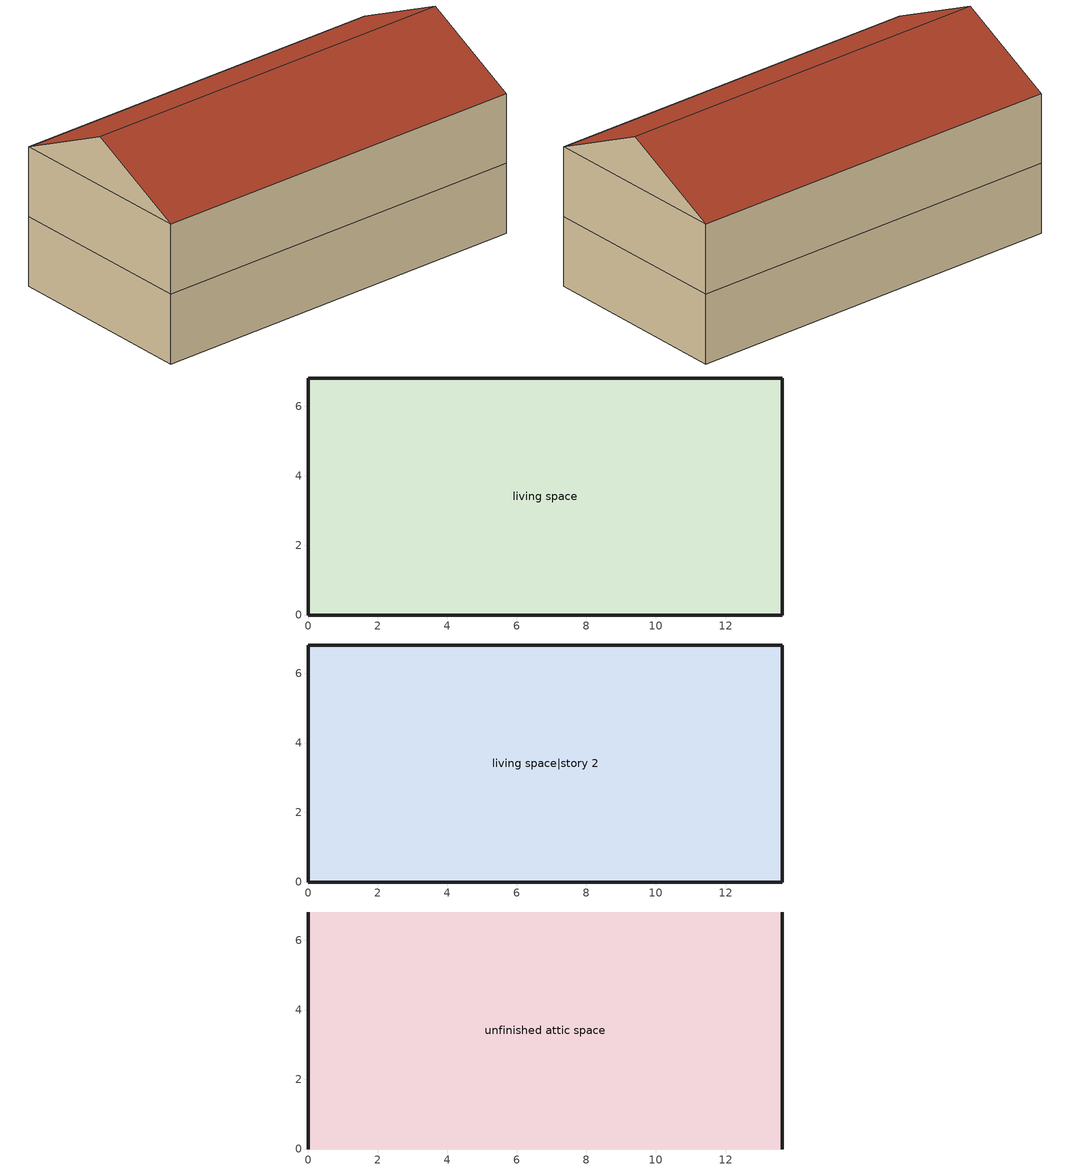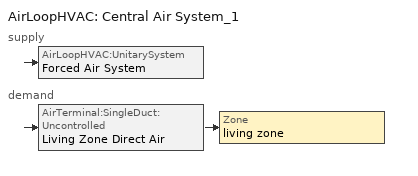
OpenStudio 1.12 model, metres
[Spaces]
living space
 floor ground: 0,0 0,6.82 13.63,6.82 13.63,0 z0
 wall outside: 0,6.82 0,0 13.63,0 13.63,6.82 0,6.82 z0:2.44
living space|story 2
 floor to living space: 0,0 0,6.82 13.63,6.82 13.63,0 z2.44
 wall outside: 0,6.82 0,0 13.63,0 13.63,6.82 0,6.82 z2.44:4.88
unfinished attic space
 floor to living space|story 2: 0,6.82 13.63,6.82 13.63,0 0,0 z4.88
 wall outside: 0,3.41,6.58 0,6.82,4.88 0,0,4.88; 13.63,3.41,6.58 13.63,0,4.88 13.63,6.82,4.88
 roof outside: 13.63,3.41,6.58 0,3.41,6.58 0,0,4.88 13.63,0,4.88; 0,3.41,6.58 13.63,3.41,6.58 13.63,6.82,4.88 0,6.82,4.88
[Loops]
AirLoopHVAC 'Central Air System_1'
 supply: AirLoopHVAC:UnitarySystem 'Forced Air System'
 demand: AirTerminal:SingleDuct:Uncontrolled 'Living Zone Direct Air' > Zone 'living zone'
[Building]
Building: Standards Number of Living Units=1
[Site]
Denver Intl Ap_CO_USA: Latitude {deg}=39.83; Longitude {deg}=-104.65; Time Zone {hr}=-7; Elevation {m}=1650
[ClimateZones]
Climate Zone Institution Name 2=Building America; Climate Zone Document Year 2=0; Climate Zone Value 2=Cold
[SizingPeriod:DesignDay] Barometric Pressure {Pa}=83011; Sky Clearness=0; Rain Indicator=0; Snow Indicator=0; Day of Month=21; Daylight Saving Time Indicator=0; Humidity Indicating Type=Wetbulb; Dry-Bulb Temperature Range Modifier Type=DefaultMultipliers
Name | Maximum Dry-Bulb Temperature {C} | Daily Dry-Bulb Temperature Range {deltaC} | Humidity Indicating Conditions at Maximum Dry-Bulb | Wind Speed {m/s} | Wind Direction {deg} | Month | Day Type | Solar Model Indicator | ASHRAE Taub | ASHRAE Taud
Denver Intl Ap Ann Clg 1% Condns DB=>MWB | 33.2 | 15.2 | 15.6 | 4.2 | 80 | 7 | SummerDesignDay | ASHRAETau | 0.424 | 2.012
Denver Intl Ap Ann Clg 1% Condns WB=>MDB | 27 | 15.2 | 17.6 | 4.2 | 80 | 7 | SummerDesignDay | ASHRAETau | 0.424 | 2.012
Denver Intl Ap Ann Htg 99% Condns DB | -14 | 0 | -14 | 3.3 | 160 | 12 | WinterDesignDay | ASHRAEClearSky
[Site:WaterMainsTemperature]
Calculation Method=Correlation; Annual Average Outdoor Air Temperature {C}=10.8753; Maximum Difference In Monthly Average Outdoor Air Temperatures {deltaC}=23.1524
[Site:GroundTemperature:BuildingSurface]
6.71221, 4.9416, 4.79814, 5.63626, 9.00496, 12.3608, 15.2732, 17.1228, 17.2883, 15.7979, 12.9685, 9.71588
[Site:GroundTemperature:Deep]
10.8753, 10.8753, 10.8753, 10.8753, 10.8753, 10.8753, 10.8753, 10.8753, 10.8753, 10.8753, 10.8753, 10.8753
[ThermalZone] Use Ideal Air Loads=No
Name | Thermostat
living zone | Living Zone Temperature SP
unfinished attic zone
[Sizing:Zone] Zone Cooling Design Supply Air Temperature Input Method=SupplyAirTemperature; Zone Cooling Design Supply Air Temperature {C}=14; Zone Cooling Design Supply Air Temperature Difference {deltaC}=11.11; Zone Heating Design Supply Air Temperature Input Method=SupplyAirTemperature; Zone Heating Design Supply Air Temperature {C}=40; Zone Heating Design Supply Air Temperature Difference {deltaC}=11.11; Zone Cooling Design Supply Air Humidity Ratio {kg-H2O/kg-air}=0.0085; Zone Heating Design Supply Air Humidity Ratio {kg-H2O/kg-air}=0.008; Cooling Design Air Flow Method=DesignDay; Heating Design Air Flow Method=DesignDay; Account for Dedicated Outdoor Air System=No; Dedicated Outdoor Air System Control Strategy=NeutralSupplyAir; Dedicated Outdoor Air Low Setpoint Temperature for Design {C}=autosize; Dedicated Outdoor Air High Setpoint Temperature for Design {C}=autosize
living zone; unfinished attic zone
[Zone equipment]
living zone: Living Zone Direct Air
[Space]
Name | Thermal Zone
living space; living space|story 2 | living zone
unfinished attic space | unfinished attic zone
[ElectricEquipment:Definition]
residential clothes dryer electric: Design Level Calculation Method=EquipmentLevel; Design Level {W}=262.195; Fraction Latent=0.05; Fraction Radiant=0.09; Fraction Lost=0.8
[ElectricEquipment]
Name | Electric Equipment Definition | Schedule | Space or SpaceType
unit=1|bed=3.0|bath=2.0|space=living space|space=living space|story 2 | unit=1|bed=3.0|bath=2.0|space={e80a5e34-75b3-4a91-9703-ad0b6b2092e6}|space={d26bcf24-9cb4-47e8-8e57-17fddfd1b77a} | empty_schedule
residential clothes dryer electric | residential clothes dryer electric | residential clothes dryer electric schedule | living space
[Coil:Heating:Gas]
Furnace Heating Coil: Availability Schedule=residential heating season; Gas Burner Efficiency=0.78; Nominal Capacity {W}=AutoSize; Parasitic Electric Load {W}=0; Parasitic Gas Load {W}=0
[Fan:OnOff]
Supply Fan_1: Availability Schedule=SupplyFanAvailability; Fan Efficiency=0.117562; Pressure Rise {Pa}=124.55; Maximum Flow Rate {m3/s}=autosize; Motor Efficiency=1; Motor In Airstream Fraction=1; Fan Power Ratio Function of Speed Ratio Curve=Fan On Off Power Curve; Fan Efficiency Ratio Function of Speed Ratio Curve=Fan On Off Efficiency Curve
[AirLoopHVAC:UnitarySystem]
Forced Air System: Control Type=Load; Controlling Zone or Thermostat Location=living zone; Dehumidification Control Type=None; Availability Schedule=Always On Discrete; Supply Fan=Supply Fan_1; Fan Placement=BlowThrough; Supply Air Fan Operating Mode Schedule=SupplyFanOperation; Heating Coil=Furnace Heating Coil; DX Heating Coil Sizing Ratio=1; Use DOAS DX Cooling Coil=No; DOAS DX Cooling Coil Leaving Minimum Air Temperature {C}=2; Latent Load Control=SensibleOnlyLoadControl; Supply Air Flow Rate During Cooling Operation {m3/s}=1e-007; Supply Air Flow Rate During Heating Operation {m3/s}=autosize; Supply Air Flow Rate When No Cooling or Heating is Required {m3/s}=0; Maximum Supply Air Temperature {C}=48.8889; Maximum Outdoor Dry-Bulb Temperature for Supplemental Heater Operation {C}=21; Maximum Cycling Rate {cycles/hr}=2.5; Heat Pump Time Constant {s}=60; Fraction of On-Cycle Power Use=0.01; Heat Pump Fan Delay Time {s}=60; Ancilliary On-Cycle Electric Power {W}=0; Ancilliary Off-Cycle Electric Power {W}=0
[AirLoopHVAC]
Central Air System_1: Availability Schedule=Always On Discrete; Design Supply Air Flow Rate {m3/s}=AutoSize
[Sizing:System]
Central Air System_1: Type of Load to Size On=Sensible; Design Outdoor Air Flow Rate {m3/s}=Autosize; Minimum System Air Flow Ratio=0.3; Preheat Design Temperature {C}=7; Preheat Design Humidity Ratio {kg-H2O/kg-Air}=0.008; Precool Design Temperature {C}=12.8; Precool Design Humidity Ratio {kg-H2O/kg-Air}=0.008; Central Cooling Design Supply Air Temperature {C}=12.8; Central Heating Design Supply Air Temperature {C}=16.7; Sizing Option=NonCoincident; 100% Outdoor Air in Cooling=Yes; 100% Outdoor Air in Heating=Yes; Central Cooling Design Supply Air Humidity Ratio {kg-H2O/kg-Air}=0.0085; Central Heating Design Supply Air Humidity Ratio {kg-H2O/kg-Air}=0.008; Cooling Design Air Flow Method=DesignDay; Cooling Design Air Flow Rate {m3/s}=0; Heating Design Air Flow Method=DesignDay; Heating Design Air Flow Rate {m3/s}=0; System Outdoor Air Method=ZoneSum; Zone Maximum Outdoor Air Fraction=1; Cooling Supply Air Flow Rate Per Floor Area {m3/s-m2}=0.00996765; Cooling Fraction of Autosized Cooling Supply Air Flow Rate=1; Cooling Supply Air Flow Rate Per Unit Cooling Capacity {m3/s-W}=3.94755e-05; Heating Supply Air Flow Rate Per Floor Area {m3/s-m2}=0.00996765; Heating Fraction of Autosized Heating Supply Air Flow Rate=1; Heating Fraction of Autosized Cooling Supply Air Flow Rate=1; Heating Supply Air Flow Rate Per Unit Heating Capacity {m3/s-W}=3.15882e-05; Cooling Design Capacity Method=CoolingDesignCapacity; Cooling Design Capacity {W}=autosize; Cooling Design Capacity Per Floor Area {W/m2}=234.7; Fraction of Autosized Cooling Design Capacity=1; Heating Design Capacity Method=HeatingDesignCapacity; Heating Design Capacity {W}=autosize; Heating Design Capacity Per Floor Area {W/m2}=157; Fraction of Autosized Heating Design Capacity=1; Central Cooling Capacity Control Method=OnOff
[AirTerminal:SingleDuct:Uncontrolled]
Living Zone Direct Air: Availability Schedule=Always On Discrete; Maximum Air Flow Rate {m3/s}=AutoSize
[ThermostatSetpoint:DualSetpoint]
Living Zone Temperature SP: Heating Setpoint Temperature Schedule=residential heating setpoint; Cooling Setpoint Temperature Schedule=residential cooling setpoint
[Schedule:Ruleset]
Name | Default Day Schedule | Summer Design Day Schedule | Winter Design Day Schedule
empty_schedule | Schedule Day 1
residential heating season | Schedule Day 2 | residential heating season summer 1 | residential heating season winter 1
residential heating setpoint | Schedule Day 3 | residential heating setpoint summer 1 | residential heating setpoint winter 1
residential cooling setpoint | Schedule Day 4 | residential cooling setpoint summer 1 | residential cooling setpoint winter 1
residential clothes dryer electric schedule | Schedule Day 5 | residential clothes dryer electric schedule summer 1 | residential clothes dryer electric schedule winter 1
[Schedule:Day]
Schedule Day 1; Schedule Day 2; Schedule Day 3; Schedule Day 4; Schedule Day 5: 24, 0, 0
residential heating season weekday1; residential heating season weekend1; residential heating season weekday2; residential heating season weekend2; residential heating season weekday3; residential heating season weekend3; residential heating season weekday4; residential heating season weekend4; residential heating season weekday5; residential heating season weekend5; residential heating season weekday6; residential heating season weekend6; residential heating season weekday10; residential heating season weekend10; residential heating season weekday11; residential heating season weekend11; residential heating season weekday12; residential heating season weekend12; residential heating season summer 1; residential heating season winter 1: 1, 0, 1, 2, 0, 1, 3, 0, 1, 4, 0, 1, 5, 0, 1, 6, 0, 1, 7, 0, 1, 8, 0, 1, 9, 0, 1, 10, 0, 1, 11, 0, 1, 12, 0, 1, 13, 0, 1, 14, 0, 1, 15, 0, 1, 16, 0, 1, 17, 0, 1, 18, 0, 1, 19, 0, 1, 20, 0, 1, 21, 0, 1, 22, 0, 1, 23, 0, 1, 24, 0, 1
residential heating season weekday7; residential heating season weekend7; residential heating season weekday8; residential heating season weekend8; residential heating season weekday9; residential heating season weekend9: 1, 0, 0, 2, 0, 0, 3, 0, 0, 4, 0, 0, 5, 0, 0, 6, 0, 0, 7, 0, 0, 8, 0, 0, 9, 0, 0, 10, 0, 0, 11, 0, 0, 12, 0, 0, 13, 0, 0, 14, 0, 0, 15, 0, 0, 16, 0, 0, 17, 0, 0, 18, 0, 0, 19, 0, 0, 20, 0, 0, 21, 0, 0, 22, 0, 0, 23, 0, 0, 24, 0, 0
residential heating setpoint weekday1; residential heating setpoint weekend1; residential heating setpoint weekday2; residential heating setpoint weekend2; residential heating setpoint weekday3; residential heating setpoint weekend3; residential heating setpoint weekday4; residential heating setpoint weekend4; residential heating setpoint weekday5; residential heating setpoint weekend5; residential heating setpoint weekday6; residential heating setpoint weekend6; residential heating setpoint weekday10; residential heating setpoint weekend10; residential heating setpoint weekday11; residential heating setpoint weekend11; residential heating setpoint weekday12; residential heating setpoint weekend12; residential heating setpoint summer 1; residential heating setpoint winter 1: 1, 0, 21.6667, 2, 0, 21.6667, 3, 0, 21.6667, 4, 0, 21.6667, 5, 0, 21.6667, 6, 0, 21.6667, 7, 0, 21.6667, 8, 0, 21.6667, 9, 0, 21.6667, 10, 0, 21.6667, 11, 0, 21.6667, 12, 0, 21.6667, 13, 0, 21.6667, 14, 0, 21.6667, 15, 0, 21.6667, 16, 0, 21.6667, 17, 0, 21.6667, 18, 0, 21.6667, 19, 0, 21.6667, 20, 0, 21.6667, 21, 0, 21.6667, 22, 0, 21.6667, 23, 0, 21.6667, 24, 0, 21.6667
residential heating setpoint weekday7; residential heating setpoint weekend7; residential heating setpoint weekday8; residential heating setpoint weekend8; residential heating setpoint weekday9; residential heating setpoint weekend9: 1, 0, -216667, 2, 0, -216667, 3, 0, -216667, 4, 0, -216667, 5, 0, -216667, 6, 0, -216667, 7, 0, -216667, 8, 0, -216667, 9, 0, -216667, 10, 0, -216667, 11, 0, -216667, 12, 0, -216667, 13, 0, -216667, 14, 0, -216667, 15, 0, -216667, 16, 0, -216667, 17, 0, -216667, 18, 0, -216667, 19, 0, -216667, 20, 0, -216667, 21, 0, -216667, 22, 0, -216667, 23, 0, -216667, 24, 0, -216667
residential cooling setpoint weekday1; residential cooling setpoint weekend1; residential cooling setpoint weekday2; residential cooling setpoint weekend2; residential cooling setpoint weekday3; residential cooling setpoint weekend3; residential cooling setpoint weekday4; residential cooling setpoint weekend4; residential cooling setpoint weekday5; residential cooling setpoint weekend5; residential cooling setpoint weekday6; residential cooling setpoint weekend6; residential cooling setpoint weekday7; residential cooling setpoint weekend7; residential cooling setpoint weekday8; residential cooling setpoint weekend8; residential cooling setpoint weekday9; residential cooling setpoint weekend9; residential cooling setpoint weekday10; residential cooling setpoint weekend10; residential cooling setpoint weekday11; residential cooling setpoint weekend11; residential cooling setpoint weekday12; residential cooling setpoint weekend12; residential cooling setpoint summer 1; residential cooling setpoint winter 1: 1, 0, 10000, 2, 0, 10000, 3, 0, 10000, 4, 0, 10000, 5, 0, 10000, 6, 0, 10000, 7, 0, 10000, 8, 0, 10000, 9, 0, 10000, 10, 0, 10000, 11, 0, 10000, 12, 0, 10000, 13, 0, 10000, 14, 0, 10000, 15, 0, 10000, 16, 0, 10000, 17, 0, 10000, 18, 0, 10000, 19, 0, 10000, 20, 0, 10000, 21, 0, 10000, 22, 0, 10000, 23, 0, 10000, 24, 0, 10000
residential clothes dryer electric schedule weekday1; residential clothes dryer electric schedule weekday2; residential clothes dryer electric schedule weekday3; residential clothes dryer electric schedule weekday4; residential clothes dryer electric schedule weekday5; residential clothes dryer electric schedule weekday6; residential clothes dryer electric schedule weekday7; residential clothes dryer electric schedule weekday8; residential clothes dryer electric schedule weekday9; residential clothes dryer electric schedule weekday10; residential clothes dryer electric schedule weekday11; residential clothes dryer electric schedule weekday12; residential clothes dryer electric schedule summer 1; residential clothes dryer electric schedule winter 1: 1, 0, 0.100913, 2, 0, 0.0605475, 3, 0, 0.040365, 4, 0, 0.0201825, 5, 0, 0.040365, 6, 0, 0.0605475, 7, 0, 0.16146, 8, 0, 0.32292, 9, 0, 0.48438, 10, 0, 0.686205, 11, 0, 0.787118, 12, 0, 0.817391, 13, 0, 0.746753, 14, 0, 0.676114, 15, 0, 0.575201, 16, 0, 0.615566, 17, 0, 0.555019, 18, 0, 0.544928, 19, 0, 0.514654, 20, 0, 0.514654, 21, 0, 0.524745, 22, 0, 0.544928, 23, 0, 0.444015, 24, 0, 0.24219
residential clothes dryer electric schedule weekend1; residential clothes dryer electric schedule weekend2; residential clothes dryer electric schedule weekend3; residential clothes dryer electric schedule weekend4; residential clothes dryer electric schedule weekend5; residential clothes dryer electric schedule weekend6; residential clothes dryer electric schedule weekend7; residential clothes dryer electric schedule weekend8; residential clothes dryer electric schedule weekend9; residential clothes dryer electric schedule weekend10; residential clothes dryer electric schedule weekend11; residential clothes dryer electric schedule weekend12: 1, 0, 0.123457, 2, 0, 0.0740741, 3, 0, 0.0493827, 4, 0, 0.0246914, 5, 0, 0.0493827, 6, 0, 0.0740741, 7, 0, 0.197531, 8, 0, 0.395062, 9, 0, 0.592593, 10, 0, 0.839506, 11, 0, 0.962963, 12, 0, 1, 13, 0, 0.91358, 14, 0, 0.82716, 15, 0, 0.703704, 16, 0, 0.753086, 17, 0, 0.679012, 18, 0, 0.666667, 19, 0, 0.62963, 20, 0, 0.62963, 21, 0, 0.641975, 22, 0, 0.666667, 23, 0, 0.54321, 24, 0, 0.296296
[Schedule:Constant]
Name | Value
Always On Discrete; SupplyFanAvailability | 1
SupplyFanOperation | 0
[Curve:Exponent]
Fan On Off Power Curve: Coefficient1 Constant=1; Coefficient2 Constant=0; Coefficient3 Constant=0; Minimum Value of x=0; Maximum Value of x=1
[Curve:Cubic]
Fan On Off Efficiency Curve: Coefficient1 Constant=1; Coefficient2 x=0; Coefficient3 x**2=0; Coefficient4 x**3=0; Minimum Value of x=0; Maximum Value of x=1
[Schedule:Rule] Date Specification Type=DateRange; Start Day=1
Name | Schedule Ruleset | Rule Order | Day Schedule | Apply Sunday | Apply Monday | Apply Tuesday | Apply Wednesday | Apply Thursday | Apply Friday | Apply Saturday | Start Month | End Month | End Day
residential heating season weekday ruleset1 | residential heating season | 23 | residential heating season weekday1 | No | Yes | Yes | Yes | Yes | Yes | No | 1 | 1 | 31
residential heating season weekend ruleset1 | residential heating season | 22 | residential heating season weekend1 | Yes | No | No | No | No | No | Yes | 1 | 1 | 31
residential heating season weekday ruleset2 | residential heating season | 21 | residential heating season weekday2 | No | Yes | Yes | Yes | Yes | Yes | No | 2 | 2 | 28
residential heating season weekend ruleset2 | residential heating season | 20 | residential heating season weekend2 | Yes | No | No | No | No | No | Yes | 2 | 2 | 28
residential heating season weekday ruleset3 | residential heating season | 19 | residential heating season weekday3 | No | Yes | Yes | Yes | Yes | Yes | No | 3 | 3 | 31
residential heating season weekend ruleset3 | residential heating season | 18 | residential heating season weekend3 | Yes | No | No | No | No | No | Yes | 3 | 3 | 31
residential heating season weekday ruleset4 | residential heating season | 17 | residential heating season weekday4 | No | Yes | Yes | Yes | Yes | Yes | No | 4 | 4 | 30
residential heating season weekend ruleset4 | residential heating season | 16 | residential heating season weekend4 | Yes | No | No | No | No | No | Yes | 4 | 4 | 30
residential heating season weekday ruleset5 | residential heating season | 15 | residential heating season weekday5 | No | Yes | Yes | Yes | Yes | Yes | No | 5 | 5 | 31
residential heating season weekend ruleset5 | residential heating season | 14 | residential heating season weekend5 | Yes | No | No | No | No | No | Yes | 5 | 5 | 31
residential heating season weekday ruleset6 | residential heating season | 13 | residential heating season weekday6 | No | Yes | Yes | Yes | Yes | Yes | No | 6 | 6 | 30
residential heating season weekend ruleset6 | residential heating season | 12 | residential heating season weekend6 | Yes | No | No | No | No | No | Yes | 6 | 6 | 30
residential heating season weekday ruleset7 | residential heating season | 11 | residential heating season weekday7 | No | Yes | Yes | Yes | Yes | Yes | No | 7 | 7 | 31
residential heating season weekend ruleset7 | residential heating season | 10 | residential heating season weekend7 | Yes | No | No | No | No | No | Yes | 7 | 7 | 31
residential heating season weekday ruleset8 | residential heating season | 9 | residential heating season weekday8 | No | Yes | Yes | Yes | Yes | Yes | No | 8 | 8 | 31
residential heating season weekend ruleset8 | residential heating season | 8 | residential heating season weekend8 | Yes | No | No | No | No | No | Yes | 8 | 8 | 31
residential heating season weekday ruleset9 | residential heating season | 7 | residential heating season weekday9 | No | Yes | Yes | Yes | Yes | Yes | No | 9 | 9 | 30
residential heating season weekend ruleset9 | residential heating season | 6 | residential heating season weekend9 | Yes | No | No | No | No | No | Yes | 9 | 9 | 30
residential heating season weekday ruleset10 | residential heating season | 5 | residential heating season weekday10 | No | Yes | Yes | Yes | Yes | Yes | No | 10 | 10 | 31
residential heating season weekend ruleset10 | residential heating season | 4 | residential heating season weekend10 | Yes | No | No | No | No | No | Yes | 10 | 10 | 31
residential heating season weekday ruleset11 | residential heating season | 3 | residential heating season weekday11 | No | Yes | Yes | Yes | Yes | Yes | No | 11 | 11 | 30
residential heating season weekend ruleset11 | residential heating season | 2 | residential heating season weekend11 | Yes | No | No | No | No | No | Yes | 11 | 11 | 30
residential heating season weekday ruleset12 | residential heating season | 1 | residential heating season weekday12 | No | Yes | Yes | Yes | Yes | Yes | No | 12 | 12 | 31
residential heating season weekend ruleset12 | residential heating season | 0 | residential heating season weekend12 | Yes | No | No | No | No | No | Yes | 12 | 12 | 31
residential heating setpoint weekday ruleset1 | residential heating setpoint | 23 | residential heating setpoint weekday1 | No | Yes | Yes | Yes | Yes | Yes | No | 1 | 1 | 31
residential heating setpoint weekend ruleset1 | residential heating setpoint | 22 | residential heating setpoint weekend1 | Yes | No | No | No | No | No | Yes | 1 | 1 | 31
residential heating setpoint weekday ruleset2 | residential heating setpoint | 21 | residential heating setpoint weekday2 | No | Yes | Yes | Yes | Yes | Yes | No | 2 | 2 | 28
residential heating setpoint weekend ruleset2 | residential heating setpoint | 20 | residential heating setpoint weekend2 | Yes | No | No | No | No | No | Yes | 2 | 2 | 28
residential heating setpoint weekday ruleset3 | residential heating setpoint | 19 | residential heating setpoint weekday3 | No | Yes | Yes | Yes | Yes | Yes | No | 3 | 3 | 31
residential heating setpoint weekend ruleset3 | residential heating setpoint | 18 | residential heating setpoint weekend3 | Yes | No | No | No | No | No | Yes | 3 | 3 | 31
residential heating setpoint weekday ruleset4 | residential heating setpoint | 17 | residential heating setpoint weekday4 | No | Yes | Yes | Yes | Yes | Yes | No | 4 | 4 | 30
residential heating setpoint weekend ruleset4 | residential heating setpoint | 16 | residential heating setpoint weekend4 | Yes | No | No | No | No | No | Yes | 4 | 4 | 30
residential heating setpoint weekday ruleset5 | residential heating setpoint | 15 | residential heating setpoint weekday5 | No | Yes | Yes | Yes | Yes | Yes | No | 5 | 5 | 31
residential heating setpoint weekend ruleset5 | residential heating setpoint | 14 | residential heating setpoint weekend5 | Yes | No | No | No | No | No | Yes | 5 | 5 | 31
residential heating setpoint weekday ruleset6 | residential heating setpoint | 13 | residential heating setpoint weekday6 | No | Yes | Yes | Yes | Yes | Yes | No | 6 | 6 | 30
residential heating setpoint weekend ruleset6 | residential heating setpoint | 12 | residential heating setpoint weekend6 | Yes | No | No | No | No | No | Yes | 6 | 6 | 30
residential heating setpoint weekday ruleset7 | residential heating setpoint | 11 | residential heating setpoint weekday7 | No | Yes | Yes | Yes | Yes | Yes | No | 7 | 7 | 31
residential heating setpoint weekend ruleset7 | residential heating setpoint | 10 | residential heating setpoint weekend7 | Yes | No | No | No | No | No | Yes | 7 | 7 | 31
residential heating setpoint weekday ruleset8 | residential heating setpoint | 9 | residential heating setpoint weekday8 | No | Yes | Yes | Yes | Yes | Yes | No | 8 | 8 | 31
residential heating setpoint weekend ruleset8 | residential heating setpoint | 8 | residential heating setpoint weekend8 | Yes | No | No | No | No | No | Yes | 8 | 8 | 31
residential heating setpoint weekday ruleset9 | residential heating setpoint | 7 | residential heating setpoint weekday9 | No | Yes | Yes | Yes | Yes | Yes | No | 9 | 9 | 30
residential heating setpoint weekend ruleset9 | residential heating setpoint | 6 | residential heating setpoint weekend9 | Yes | No | No | No | No | No | Yes | 9 | 9 | 30
residential heating setpoint weekday ruleset10 | residential heating setpoint | 5 | residential heating setpoint weekday10 | No | Yes | Yes | Yes | Yes | Yes | No | 10 | 10 | 31
residential heating setpoint weekend ruleset10 | residential heating setpoint | 4 | residential heating setpoint weekend10 | Yes | No | No | No | No | No | Yes | 10 | 10 | 31
residential heating setpoint weekday ruleset11 | residential heating setpoint | 3 | residential heating setpoint weekday11 | No | Yes | Yes | Yes | Yes | Yes | No | 11 | 11 | 30
residential heating setpoint weekend ruleset11 | residential heating setpoint | 2 | residential heating setpoint weekend11 | Yes | No | No | No | No | No | Yes | 11 | 11 | 30
residential heating setpoint weekday ruleset12 | residential heating setpoint | 1 | residential heating setpoint weekday12 | No | Yes | Yes | Yes | Yes | Yes | No | 12 | 12 | 31
residential heating setpoint weekend ruleset12 | residential heating setpoint | 0 | residential heating setpoint weekend12 | Yes | No | No | No | No | No | Yes | 12 | 12 | 31
residential cooling setpoint weekday ruleset1 | residential cooling setpoint | 23 | residential cooling setpoint weekday1 | No | Yes | Yes | Yes | Yes | Yes | No | 1 | 1 | 31
residential cooling setpoint weekend ruleset1 | residential cooling setpoint | 22 | residential cooling setpoint weekend1 | Yes | No | No | No | No | No | Yes | 1 | 1 | 31
residential cooling setpoint weekday ruleset2 | residential cooling setpoint | 21 | residential cooling setpoint weekday2 | No | Yes | Yes | Yes | Yes | Yes | No | 2 | 2 | 28
residential cooling setpoint weekend ruleset2 | residential cooling setpoint | 20 | residential cooling setpoint weekend2 | Yes | No | No | No | No | No | Yes | 2 | 2 | 28
residential cooling setpoint weekday ruleset3 | residential cooling setpoint | 19 | residential cooling setpoint weekday3 | No | Yes | Yes | Yes | Yes | Yes | No | 3 | 3 | 31
residential cooling setpoint weekend ruleset3 | residential cooling setpoint | 18 | residential cooling setpoint weekend3 | Yes | No | No | No | No | No | Yes | 3 | 3 | 31
residential cooling setpoint weekday ruleset4 | residential cooling setpoint | 17 | residential cooling setpoint weekday4 | No | Yes | Yes | Yes | Yes | Yes | No | 4 | 4 | 30
residential cooling setpoint weekend ruleset4 | residential cooling setpoint | 16 | residential cooling setpoint weekend4 | Yes | No | No | No | No | No | Yes | 4 | 4 | 30
residential cooling setpoint weekday ruleset5 | residential cooling setpoint | 15 | residential cooling setpoint weekday5 | No | Yes | Yes | Yes | Yes | Yes | No | 5 | 5 | 31
residential cooling setpoint weekend ruleset5 | residential cooling setpoint | 14 | residential cooling setpoint weekend5 | Yes | No | No | No | No | No | Yes | 5 | 5 | 31
residential cooling setpoint weekday ruleset6 | residential cooling setpoint | 13 | residential cooling setpoint weekday6 | No | Yes | Yes | Yes | Yes | Yes | No | 6 | 6 | 30
residential cooling setpoint weekend ruleset6 | residential cooling setpoint | 12 | residential cooling setpoint weekend6 | Yes | No | No | No | No | No | Yes | 6 | 6 | 30
residential cooling setpoint weekday ruleset7 | residential cooling setpoint | 11 | residential cooling setpoint weekday7 | No | Yes | Yes | Yes | Yes | Yes | No | 7 | 7 | 31
residential cooling setpoint weekend ruleset7 | residential cooling setpoint | 10 | residential cooling setpoint weekend7 | Yes | No | No | No | No | No | Yes | 7 | 7 | 31
residential cooling setpoint weekday ruleset8 | residential cooling setpoint | 9 | residential cooling setpoint weekday8 | No | Yes | Yes | Yes | Yes | Yes | No | 8 | 8 | 31
residential cooling setpoint weekend ruleset8 | residential cooling setpoint | 8 | residential cooling setpoint weekend8 | Yes | No | No | No | No | No | Yes | 8 | 8 | 31
residential cooling setpoint weekday ruleset9 | residential cooling setpoint | 7 | residential cooling setpoint weekday9 | No | Yes | Yes | Yes | Yes | Yes | No | 9 | 9 | 30
residential cooling setpoint weekend ruleset9 | residential cooling setpoint | 6 | residential cooling setpoint weekend9 | Yes | No | No | No | No | No | Yes | 9 | 9 | 30
residential cooling setpoint weekday ruleset10 | residential cooling setpoint | 5 | residential cooling setpoint weekday10 | No | Yes | Yes | Yes | Yes | Yes | No | 10 | 10 | 31
residential cooling setpoint weekend ruleset10 | residential cooling setpoint | 4 | residential cooling setpoint weekend10 | Yes | No | No | No | No | No | Yes | 10 | 10 | 31
residential cooling setpoint weekday ruleset11 | residential cooling setpoint | 3 | residential cooling setpoint weekday11 | No | Yes | Yes | Yes | Yes | Yes | No | 11 | 11 | 30
residential cooling setpoint weekend ruleset11 | residential cooling setpoint | 2 | residential cooling setpoint weekend11 | Yes | No | No | No | No | No | Yes | 11 | 11 | 30
residential cooling setpoint weekday ruleset12 | residential cooling setpoint | 1 | residential cooling setpoint weekday12 | No | Yes | Yes | Yes | Yes | Yes | No | 12 | 12 | 31
residential cooling setpoint weekend ruleset12 | residential cooling setpoint | 0 | residential cooling setpoint weekend12 | Yes | No | No | No | No | No | Yes | 12 | 12 | 31
residential clothes dryer electric schedule weekday ruleset1 | residential clothes dryer electric schedule | 23 | residential clothes dryer electric schedule weekday1 | No | Yes | Yes | Yes | Yes | Yes | No | 1 | 1 | 31
residential clothes dryer electric schedule weekend ruleset1 | residential clothes dryer electric schedule | 22 | residential clothes dryer electric schedule weekend1 | Yes | No | No | No | No | No | Yes | 1 | 1 | 31
residential clothes dryer electric schedule weekday ruleset2 | residential clothes dryer electric schedule | 21 | residential clothes dryer electric schedule weekday2 | No | Yes | Yes | Yes | Yes | Yes | No | 2 | 2 | 28
residential clothes dryer electric schedule weekend ruleset2 | residential clothes dryer electric schedule | 20 | residential clothes dryer electric schedule weekend2 | Yes | No | No | No | No | No | Yes | 2 | 2 | 28
residential clothes dryer electric schedule weekday ruleset3 | residential clothes dryer electric schedule | 19 | residential clothes dryer electric schedule weekday3 | No | Yes | Yes | Yes | Yes | Yes | No | 3 | 3 | 31
residential clothes dryer electric schedule weekend ruleset3 | residential clothes dryer electric schedule | 18 | residential clothes dryer electric schedule weekend3 | Yes | No | No | No | No | No | Yes | 3 | 3 | 31
residential clothes dryer electric schedule weekday ruleset4 | residential clothes dryer electric schedule | 17 | residential clothes dryer electric schedule weekday4 | No | Yes | Yes | Yes | Yes | Yes | No | 4 | 4 | 30
residential clothes dryer electric schedule weekend ruleset4 | residential clothes dryer electric schedule | 16 | residential clothes dryer electric schedule weekend4 | Yes | No | No | No | No | No | Yes | 4 | 4 | 30
residential clothes dryer electric schedule weekday ruleset5 | residential clothes dryer electric schedule | 15 | residential clothes dryer electric schedule weekday5 | No | Yes | Yes | Yes | Yes | Yes | No | 5 | 5 | 31
residential clothes dryer electric schedule weekend ruleset5 | residential clothes dryer electric schedule | 14 | residential clothes dryer electric schedule weekend5 | Yes | No | No | No | No | No | Yes | 5 | 5 | 31
residential clothes dryer electric schedule weekday ruleset6 | residential clothes dryer electric schedule | 13 | residential clothes dryer electric schedule weekday6 | No | Yes | Yes | Yes | Yes | Yes | No | 6 | 6 | 30
residential clothes dryer electric schedule weekend ruleset6 | residential clothes dryer electric schedule | 12 | residential clothes dryer electric schedule weekend6 | Yes | No | No | No | No | No | Yes | 6 | 6 | 30
residential clothes dryer electric schedule weekday ruleset7 | residential clothes dryer electric schedule | 11 | residential clothes dryer electric schedule weekday7 | No | Yes | Yes | Yes | Yes | Yes | No | 7 | 7 | 31
residential clothes dryer electric schedule weekend ruleset7 | residential clothes dryer electric schedule | 10 | residential clothes dryer electric schedule weekend7 | Yes | No | No | No | No | No | Yes | 7 | 7 | 31
residential clothes dryer electric schedule weekday ruleset8 | residential clothes dryer electric schedule | 9 | residential clothes dryer electric schedule weekday8 | No | Yes | Yes | Yes | Yes | Yes | No | 8 | 8 | 31
residential clothes dryer electric schedule weekend ruleset8 | residential clothes dryer electric schedule | 8 | residential clothes dryer electric schedule weekend8 | Yes | No | No | No | No | No | Yes | 8 | 8 | 31
residential clothes dryer electric schedule weekday ruleset9 | residential clothes dryer electric schedule | 7 | residential clothes dryer electric schedule weekday9 | No | Yes | Yes | Yes | Yes | Yes | No | 9 | 9 | 30
residential clothes dryer electric schedule weekend ruleset9 | residential clothes dryer electric schedule | 6 | residential clothes dryer electric schedule weekend9 | Yes | No | No | No | No | No | Yes | 9 | 9 | 30
residential clothes dryer electric schedule weekday ruleset10 | residential clothes dryer electric schedule | 5 | residential clothes dryer electric schedule weekday10 | No | Yes | Yes | Yes | Yes | Yes | No | 10 | 10 | 31
residential clothes dryer electric schedule weekend ruleset10 | residential clothes dryer electric schedule | 4 | residential clothes dryer electric schedule weekend10 | Yes | No | No | No | No | No | Yes | 10 | 10 | 31
residential clothes dryer electric schedule weekday ruleset11 | residential clothes dryer electric schedule | 3 | residential clothes dryer electric schedule weekday11 | No | Yes | Yes | Yes | Yes | Yes | No | 11 | 11 | 30
residential clothes dryer electric schedule weekend ruleset11 | residential clothes dryer electric schedule | 2 | residential clothes dryer electric schedule weekend11 | Yes | No | No | No | No | No | Yes | 11 | 11 | 30
residential clothes dryer electric schedule weekday ruleset12 | residential clothes dryer electric schedule | 1 | residential clothes dryer electric schedule weekday12 | No | Yes | Yes | Yes | Yes | Yes | No | 12 | 12 | 31
residential clothes dryer electric schedule weekend ruleset12 | residential clothes dryer electric schedule | 0 | residential clothes dryer electric schedule weekend12 | Yes | No | No | No | No | No | Yes | 12 | 12 | 31
